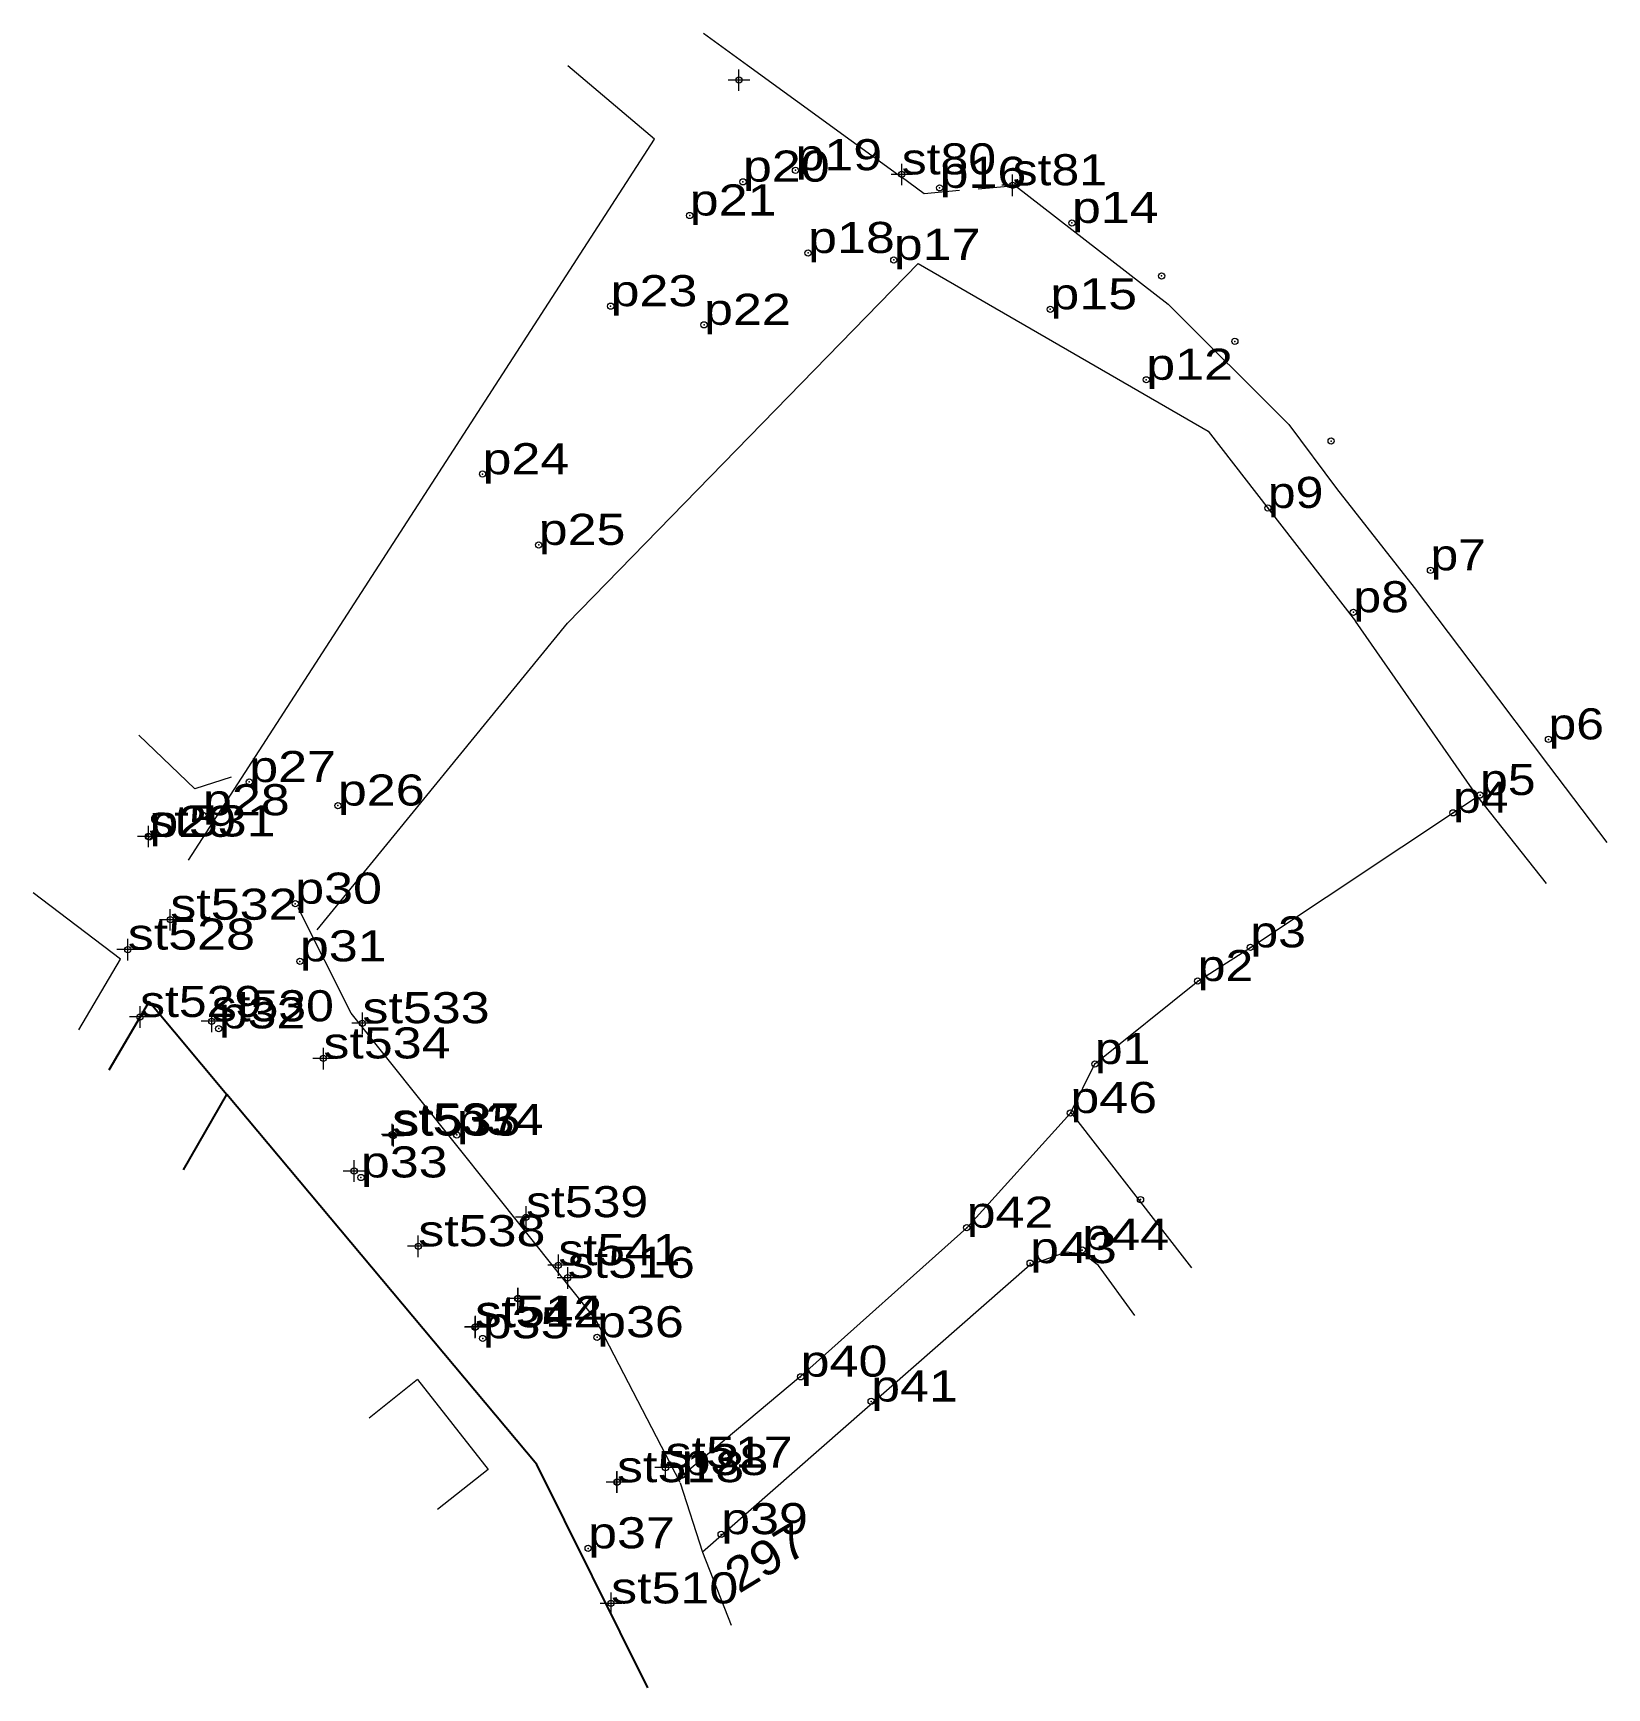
# Model space of a CAD drawing. Header units: metres. Extents: x 551289.7 to 551380.8, y 1839161.8 to 1839257.6.
import ezdxf
from ezdxf.enums import TextEntityAlignment as Align

# ---------------------------------------------------------------- set-up
doc = ezdxf.new("R2010")
doc.units = ezdxf.units.M
doc.header["$LTSCALE"] = 0.72
doc.header["$PDMODE"] = 32
doc.header["$PDSIZE"] = 0.36
doc.linetypes.add('MEDIUM_DASHED', pattern=[4.5, 3, -1.5])
for name, color, linetype, lineweight in [('10', 7, 'Continuous', 13), ('14', 7, 'Continuous', 13), ('23', 7, 'Continuous', 13), ('29', 7, 'MEDIUM_DASHED', 13), ('7', 7, 'Continuous', 13)]:
    doc.layers.add(name, color=color, linetype=linetype, lineweight=lineweight)
for name, color, linetype in [('12', 7, 'Continuous'), ('13', 7, 'Continuous'), ('63', 7, 'Continuous')]:
    doc.layers.add(name, color=color, linetype=linetype)

msp = doc.modelspace()

# ---------------------------------------------------------------- linework, layer by layer
at = {"layer": '10'}
for p, q in [((551341.26, 1839248.3), (551339.93, 1839249.27)), ((551373.29, 1839213.41), (551366.22, 1839223.56)), ((551334.11, 1839179.82), (551327.29, 1839174.12)), ((551327.14, 1839173.68), (551328.43, 1839169.65))]:
    msp.add_line(p, q, dxfattribs=at)
at = {"layer": '10', "lineweight": 25}
for p, q in [((551296.41, 1839201.53), (551294.07, 1839197.57)), ((551296.41, 1839201.53), (551300.9, 1839196.16)), ((551298.39, 1839191.79), (551300.9, 1839196.16))]:
    msp.add_line(p, q, dxfattribs=at)
at = {"layer": '10'}
for points in [[(551328.48, 1839257.6), (551331.03, 1839255.74), (551339.93, 1839249.27)], [(551298.69, 1839209.71), (551325.65, 1839251.45), (551320.64, 1839255.71)], [(551306.12, 1839205.69), (551320.62, 1839223.44), (551340.91, 1839244.26), (551357.69, 1839234.55), (551366.22, 1839223.56)], [(551349.72, 1839195.08), (551351.14, 1839197.92), (551357.09, 1839202.72), (551360.14, 1839204.67), (551373.29, 1839213.41)], [(551334.11, 1839179.82), (551343.72, 1839188.44), (551349.72, 1839195.08)]]:
    msp.add_lwpolyline(points, dxfattribs=at)
at = {"layer": '10', "lineweight": 25}
msp.add_lwpolyline([(551325.26, 1839161.8), (551318.84, 1839174.73), (551300.9, 1839196.16)], dxfattribs=at)
at = {"layer": '14'}
for p, q in [((551311.94, 1839179.65), (551309.13, 1839177.42)), ((551311.94, 1839179.65), (551309.13, 1839177.42)), ((551311.94, 1839179.65), (551316.03, 1839174.44)), ((551311.94, 1839179.65), (551316.03, 1839174.44)), ((551316.03, 1839174.44), (551313.1, 1839172.12)), ((551316.03, 1839174.44), (551313.1, 1839172.12))]:
    msp.add_line(p, q, dxfattribs=at)
at = {"layer": '23'}
for p, q in [((551373.55, 1839220.3), (551377.4, 1839215.2)), ((551377.4, 1839215.2), (551380.77, 1839210.74)), ((551377.28, 1839208.37), (551373.32, 1839213.37)), ((551356.75, 1839186.11), (551349.77, 1839195.12)), ((551328.43, 1839169.65), (551330.08, 1839165.43))]:
    msp.add_line(p, q, dxfattribs=at)
for points in [[(551346.54, 1839248.76), (551355.37, 1839241.91), (551362.36, 1839234.94), (551365.12, 1839231.23)], [(551365.12, 1839231.23), (551369.61, 1839225.51), (551373.55, 1839220.3)], [(551301.16, 1839214.53), (551299.04, 1839213.85), (551295.8, 1839216.96)], [(551292.33, 1839199.9), (551294.74, 1839203.99), (551289.69, 1839207.83)], [(551327.14, 1839173.69), (551322.24, 1839183.14), (551308.1, 1839200.86), (551305.03, 1839206.96)], [(551353.45, 1839183.35), (551351.34, 1839186.26), (551350.48, 1839186.91), (551349.47, 1839187.03), (551347.38, 1839186.27), (551328.43, 1839169.65)]]:
    msp.add_lwpolyline(points, dxfattribs=at)
at = {"layer": '29'}
msp.add_line((551346.54, 1839248.76), (551341.26, 1839248.3), dxfattribs=at)
at = {"layer": '7'}
for p, q in [((551331.16, 1839254.88), (551329.91, 1839254.88)), ((551331.16, 1839254.88), (551329.91, 1839254.88)), ((551331.16, 1839254.88), (551329.91, 1839254.88)), ((551330.54, 1839254.25), (551330.54, 1839255.5)), ((551330.54, 1839254.25), (551330.54, 1839255.5)), ((551330.54, 1839254.25), (551330.54, 1839255.5)), ((551339.96, 1839248.79), (551339.96, 1839250.04)), ((551339.96, 1839248.79), (551339.96, 1839250.04)), ((551339.96, 1839248.79), (551339.96, 1839250.04)), ((551340.59, 1839249.42), (551339.34, 1839249.42)), ((551340.59, 1839249.42), (551339.34, 1839249.42)), ((551340.59, 1839249.42), (551339.34, 1839249.42)), ((551346.38, 1839248.16), (551346.38, 1839249.41)), ((551346.38, 1839248.16), (551346.38, 1839249.41)), ((551346.38, 1839248.16), (551346.38, 1839249.41)), ((551347.01, 1839248.79), (551345.76, 1839248.79)), ((551347.01, 1839248.79), (551345.76, 1839248.79)), ((551347.01, 1839248.79), (551345.76, 1839248.79)), ((551296.36, 1839210.47), (551296.36, 1839211.71)), ((551296.99, 1839211.09), (551295.74, 1839211.09)), ((551297.63, 1839205.64), (551297.63, 1839206.89)), ((551298.26, 1839206.27), (551297.01, 1839206.27)), ((551295.17, 1839203.92), (551295.17, 1839205.17)), ((551295.79, 1839204.54), (551294.54, 1839204.54)), ((551295.88, 1839200.02), (551295.88, 1839201.27)), ((551300.03, 1839199.77), (551300.03, 1839201.01)), ((551296.5, 1839200.64), (551295.26, 1839200.64)), ((551300.65, 1839200.39), (551299.41, 1839200.39)), ((551309.37, 1839200.28), (551308.13, 1839200.28)), ((551308.75, 1839199.65), (551308.75, 1839200.9)), ((551307.12, 1839198.24), (551305.87, 1839198.24)), ((551306.49, 1839197.61), (551306.49, 1839198.86)), ((551310.47, 1839193.21), (551310.47, 1839194.46)), ((551310.54, 1839193.14), (551310.54, 1839194.39)), ((551311.09, 1839193.83), (551309.85, 1839193.83)), ((551311.17, 1839193.77), (551309.92, 1839193.77)), ((551308.89, 1839191.72), (551307.64, 1839191.72)), ((551308.27, 1839191.1), (551308.27, 1839192.35)), ((551318.22, 1839188.43), (551318.22, 1839189.68)), ((551318.84, 1839189.05), (551317.6, 1839189.05)), ((551311.98, 1839186.74), (551311.98, 1839187.99)), ((551312.6, 1839187.37), (551311.35, 1839187.37)), ((551320.09, 1839185.65), (551320.09, 1839186.9)), ((551320.71, 1839186.27), (551319.47, 1839186.27)), ((551320.63, 1839184.91), (551320.63, 1839186.16)), ((551317.74, 1839183.71), (551317.74, 1839184.96)), ((551317.76, 1839183.73), (551317.76, 1839184.97)), ((551321.26, 1839185.54), (551320.01, 1839185.54)), ((551318.37, 1839184.34), (551317.12, 1839184.34)), ((551318.39, 1839184.35), (551317.14, 1839184.35)), ((551315.27, 1839182.05), (551315.27, 1839183.3)), ((551315.3, 1839182.09), (551315.3, 1839183.34)), ((551315.9, 1839182.68), (551314.65, 1839182.68)), ((551315.92, 1839182.71), (551314.67, 1839182.71)), ((551326.29, 1839173.93), (551326.29, 1839175.17)), ((551323.48, 1839173.09), (551323.48, 1839174.33)), ((551323.5, 1839173.09), (551323.5, 1839174.34)), ((551326.91, 1839174.55), (551325.67, 1839174.55)), ((551324.1, 1839173.71), (551322.85, 1839173.71)), ((551324.13, 1839173.72), (551322.88, 1839173.72)), ((551323.76, 1839166.69), (551322.51, 1839166.69)), ((551323.14, 1839166.07), (551323.14, 1839167.32))]:
    msp.add_line(p, q, dxfattribs=at)
for p in [(551330.54, 1839254.88), (551333.81, 1839249.66), (551330.77, 1839248.99), (551339.96, 1839249.42), (551346.38, 1839248.79), (551342.15, 1839248.64), (551327.69, 1839247.04), (551349.81, 1839246.61), (551334.54, 1839244.87), (551339.5, 1839244.47), (551355, 1839243.54), (551323.11, 1839241.79), (551348.56, 1839241.61), (551328.52, 1839240.71), (551359.24, 1839239.75), (551354.11, 1839237.53), (551364.81, 1839233.98), (551315.7, 1839232.07), (551361.15, 1839230.11), (551318.95, 1839227.97), (551370.56, 1839226.5), (551366.1, 1839224.07), (551377.39, 1839216.71), (551302.2, 1839214.25), (551373.43, 1839213.49), (551299.52, 1839212.32), (551307.33, 1839212.88), (551371.87, 1839212.46), (551296.36, 1839211.09), (551296.42, 1839211.07), (551304.86, 1839207.2), (551297.63, 1839206.27), (551360.14, 1839204.67), (551295.17, 1839204.54), (551305.13, 1839203.86), (551357.09, 1839202.72), (551295.88, 1839200.64), (551300.03, 1839200.39), (551300.43, 1839199.97), (551308.75, 1839200.28), (551306.49, 1839198.24), (551351.14, 1839197.92), (551349.72, 1839195.08), (551310.47, 1839193.83), (551310.54, 1839193.77), (551314.21, 1839193.81), (551308.27, 1839191.72), (551308.66, 1839191.35), (551353.78, 1839190.07), (551318.22, 1839189.05), (551343.72, 1839188.44), (551311.98, 1839187.37), (551350.41, 1839187.15), (551320.09, 1839186.27), (551320.63, 1839185.54), (551347.39, 1839186.39), (551317.74, 1839184.34), (551317.76, 1839184.35), (551315.27, 1839182.68), (551315.3, 1839182.71), (551315.71, 1839182.03), (551322.33, 1839182.1), (551334.11, 1839179.81), (551338.19, 1839178.39), (551326.29, 1839174.55), (551327.22, 1839174.11), (551323.48, 1839173.71), (551323.5, 1839173.72), (551329.51, 1839170.69), (551321.81, 1839169.88), (551323.14, 1839166.69)]:
    msp.add_point(p, dxfattribs=at)

# ---------------------------------------------------------------- texts
at = {"layer": '12'}
for s, width, p in [('p20', 1.25, (551330.77, 1839249)), ('p20', 1.25, (551330.77, 1839249)), ('p20', 1.25, (551330.77, 1839249)), ('p19', 1.25, (551333.81, 1839249.66)), ('p19', 1.25, (551333.81, 1839249.66)), ('p19', 1.25, (551333.81, 1839249.66)), ('st80', 1.2, (551339.96, 1839249.42)), ('st80', 1.2, (551339.96, 1839249.42)), ('st80', 1.2, (551339.96, 1839249.42)), ('st80', 1.2, (551339.96, 1839249.42)), ('st80', 1.2, (551339.96, 1839249.42)), ('st80', 1.2, (551339.96, 1839249.42)), ('st80', 1.2, (551339.96, 1839249.42)), ('st80', 1.2, (551339.96, 1839249.42)), ('st80', 1.2, (551339.96, 1839249.42)), ('st80', 1.2, (551339.96, 1839249.42)), ('st80', 1.2, (551339.96, 1839249.42)), ('st80', 1.2, (551339.96, 1839249.42)), ('p16', 1.25, (551342.15, 1839248.64)), ('p16', 1.25, (551342.15, 1839248.64)), ('p16', 1.25, (551342.15, 1839248.64)), ('st81', 1.2, (551346.38, 1839248.79)), ('st81', 1.2, (551346.38, 1839248.79)), ('st81', 1.2, (551346.38, 1839248.79)), ('st81', 1.2, (551346.38, 1839248.79)), ('st81', 1.2, (551346.38, 1839248.79)), ('st81', 1.2, (551346.38, 1839248.79)), ('st81', 1.2, (551346.38, 1839248.79)), ('st81', 1.2, (551346.38, 1839248.79)), ('st81', 1.2, (551346.38, 1839248.79)), ('st81', 1.2, (551346.38, 1839248.79)), ('st81', 1.2, (551346.38, 1839248.79)), ('st81', 1.2, (551346.38, 1839248.79)), ('p21', 1.25, (551327.69, 1839247.04)), ('p21', 1.25, (551327.69, 1839247.04)), ('p21', 1.25, (551327.69, 1839247.04)), ('p14', 1.25, (551349.81, 1839246.61)), ('p14', 1.25, (551349.81, 1839246.61)), ('p14', 1.25, (551349.81, 1839246.61)), ('p18', 1.25, (551334.54, 1839244.87)), ('p18', 1.25, (551334.54, 1839244.87)), ('p18', 1.25, (551334.54, 1839244.87)), ('p17', 1.25, (551339.5, 1839244.47)), ('p17', 1.25, (551339.5, 1839244.47)), ('p17', 1.25, (551339.5, 1839244.47)), ('p23', 1.25, (551323.11, 1839241.79)), ('p23', 1.25, (551323.11, 1839241.79)), ('p23', 1.25, (551323.11, 1839241.79)), ('p15', 1.25, (551348.56, 1839241.61)), ('p15', 1.25, (551348.56, 1839241.61)), ('p15', 1.25, (551348.56, 1839241.61)), ('p22', 1.25, (551328.52, 1839240.71)), ('p22', 1.25, (551328.52, 1839240.71)), ('p22', 1.25, (551328.52, 1839240.71)), ('p12', 1.25, (551354.11, 1839237.53)), ('p12', 1.25, (551354.11, 1839237.53)), ('p12', 1.25, (551354.11, 1839237.53)), ('p24', 1.25, (551315.7, 1839232.06)), ('p24', 1.25, (551315.7, 1839232.06)), ('p24', 1.25, (551315.7, 1839232.06)), ('p9', 1.2, (551361.15, 1839230.11)), ('p9', 1.2, (551361.15, 1839230.11)), ('p9', 1.2, (551361.15, 1839230.11)), ('p25', 1.25, (551318.95, 1839227.97)), ('p25', 1.25, (551318.95, 1839227.97)), ('p25', 1.25, (551318.95, 1839227.97)), ('p7', 1.2, (551370.56, 1839226.5)), ('p7', 1.2, (551370.56, 1839226.5)), ('p7', 1.2, (551370.56, 1839226.5)), ('p8', 1.2, (551366.1, 1839224.07)), ('p8', 1.2, (551366.1, 1839224.07)), ('p8', 1.2, (551366.1, 1839224.07)), ('p6', 1.2, (551377.39, 1839216.71)), ('p6', 1.2, (551377.39, 1839216.71)), ('p6', 1.2, (551377.39, 1839216.71)), ('p27', 1.25, (551302.2, 1839214.24)), ('p27', 1.25, (551302.2, 1839214.24)), ('p27', 1.25, (551302.2, 1839214.24)), ('p26', 1.25, (551307.33, 1839212.88)), ('p26', 1.25, (551307.33, 1839212.88)), ('p26', 1.25, (551307.33, 1839212.88)), ('p5', 1.2, (551373.43, 1839213.49)), ('p5', 1.2, (551373.43, 1839213.49)), ('p5', 1.2, (551373.43, 1839213.49)), ('p28', 1.25, (551299.52, 1839212.32)), ('p28', 1.25, (551299.52, 1839212.32)), ('p28', 1.25, (551299.52, 1839212.32)), ('p4', 1.2, (551371.87, 1839212.46)), ('p4', 1.2, (551371.87, 1839212.46)), ('p4', 1.2, (551371.87, 1839212.46)), ('st531', 1.25, (551296.36, 1839211.09)), ('st531', 1.25, (551296.36, 1839211.09)), ('st531', 1.25, (551296.36, 1839211.09)), ('st531', 1.25, (551296.36, 1839211.09)), ('st531', 1.25, (551296.36, 1839211.09)), ('st531', 1.25, (551296.36, 1839211.09)), ('st531', 1.25, (551296.36, 1839211.09)), ('st531', 1.25, (551296.36, 1839211.09)), ('p29', 1.25, (551296.42, 1839211.07)), ('p29', 1.25, (551296.42, 1839211.07)), ('p29', 1.25, (551296.42, 1839211.07)), ('p30', 1.25, (551304.86, 1839207.2)), ('p30', 1.25, (551304.86, 1839207.2)), ('p30', 1.25, (551304.86, 1839207.2)), ('st532', 1.25, (551297.63, 1839206.27)), ('st532', 1.25, (551297.63, 1839206.27)), ('st532', 1.25, (551297.63, 1839206.27)), ('st532', 1.25, (551297.63, 1839206.27)), ('st532', 1.25, (551297.63, 1839206.27)), ('st532', 1.25, (551297.63, 1839206.27)), ('st532', 1.25, (551297.63, 1839206.27)), ('st532', 1.25, (551297.63, 1839206.27)), ('st528', 1.25, (551295.17, 1839204.54)), ('st528', 1.25, (551295.17, 1839204.54)), ('st528', 1.25, (551295.17, 1839204.54)), ('st528', 1.25, (551295.17, 1839204.54)), ('st528', 1.25, (551295.17, 1839204.54)), ('st528', 1.25, (551295.17, 1839204.54)), ('st528', 1.25, (551295.17, 1839204.54)), ('st528', 1.25, (551295.17, 1839204.54)), ('p3', 1.2, (551360.14, 1839204.67)), ('p3', 1.2, (551360.14, 1839204.67)), ('p3', 1.2, (551360.14, 1839204.67)), ('p31', 1.25, (551305.13, 1839203.86)), ('p31', 1.25, (551305.13, 1839203.86)), ('p31', 1.25, (551305.13, 1839203.86)), ('p2', 1.2, (551357.09, 1839202.72)), ('p2', 1.2, (551357.09, 1839202.72)), ('p2', 1.2, (551357.09, 1839202.72)), ('st529', 1.2, (551295.88, 1839200.64)), ('st529', 1.2, (551295.88, 1839200.64)), ('st529', 1.2, (551295.88, 1839200.64)), ('st529', 1.2, (551295.88, 1839200.64)), ('st529', 1.2, (551295.88, 1839200.64)), ('st529', 1.2, (551295.88, 1839200.64)), ('st529', 1.2, (551295.88, 1839200.64)), ('st529', 1.2, (551295.88, 1839200.64)), ('st530', 1.2, (551300.03, 1839200.39)), ('st530', 1.2, (551300.03, 1839200.39)), ('st530', 1.2, (551300.03, 1839200.39)), ('st530', 1.2, (551300.03, 1839200.39)), ('st530', 1.2, (551300.03, 1839200.39)), ('st530', 1.2, (551300.03, 1839200.39)), ('st530', 1.2, (551300.03, 1839200.39)), ('st530', 1.2, (551300.03, 1839200.39)), ('st533', 1.25, (551308.75, 1839200.28)), ('st533', 1.25, (551308.75, 1839200.28)), ('st533', 1.25, (551308.75, 1839200.28)), ('st533', 1.25, (551308.75, 1839200.28)), ('st533', 1.25, (551308.75, 1839200.28)), ('st533', 1.25, (551308.75, 1839200.28)), ('st533', 1.25, (551308.75, 1839200.28)), ('st533', 1.25, (551308.75, 1839200.28)), ('p32', 1.25, (551300.43, 1839199.98)), ('p32', 1.25, (551300.43, 1839199.98)), ('p32', 1.25, (551300.43, 1839199.98)), ('st534', 1.25, (551306.49, 1839198.24)), ('st534', 1.25, (551306.49, 1839198.24)), ('st534', 1.25, (551306.49, 1839198.24)), ('st534', 1.25, (551306.49, 1839198.24)), ('st534', 1.25, (551306.49, 1839198.24)), ('st534', 1.25, (551306.49, 1839198.24)), ('st534', 1.25, (551306.49, 1839198.24)), ('st534', 1.25, (551306.49, 1839198.24)), ('p1', 1.2, (551351.14, 1839197.92)), ('p1', 1.2, (551351.14, 1839197.92)), ('p1', 1.2, (551351.14, 1839197.92)), ('p46', 1.25, (551349.72, 1839195.08)), ('p46', 1.25, (551349.72, 1839195.08)), ('p46', 1.25, (551349.72, 1839195.08)), ('st537', 1.25, (551310.47, 1839193.84)), ('st537', 1.25, (551310.47, 1839193.84)), ('st537', 1.25, (551310.47, 1839193.84)), ('st537', 1.25, (551310.47, 1839193.84)), ('st537', 1.25, (551310.47, 1839193.84)), ('st537', 1.25, (551310.47, 1839193.84)), ('st537', 1.25, (551310.47, 1839193.84)), ('st537', 1.25, (551310.47, 1839193.84)), ('st535', 1.25, (551310.54, 1839193.77)), ('st535', 1.25, (551310.54, 1839193.77)), ('st535', 1.25, (551310.54, 1839193.77)), ('st535', 1.25, (551310.54, 1839193.77)), ('st535', 1.25, (551310.54, 1839193.77)), ('st535', 1.25, (551310.54, 1839193.77)), ('st535', 1.25, (551310.54, 1839193.77)), ('st535', 1.25, (551310.54, 1839193.77)), ('p34', 1.25, (551314.21, 1839193.81)), ('p34', 1.25, (551314.21, 1839193.81)), ('p34', 1.25, (551314.21, 1839193.81)), ('st536', 1.25, (551308.27, 1839191.72)), ('st536', 1.25, (551308.27, 1839191.72)), ('st536', 1.25, (551308.27, 1839191.72)), ('st536', 1.25, (551308.27, 1839191.72)), ('st536', 1.25, (551308.27, 1839191.72)), ('st536', 1.25, (551308.27, 1839191.72)), ('st536', 1.25, (551308.27, 1839191.72)), ('st536', 1.25, (551308.27, 1839191.72)), ('p33', 1.25, (551308.66, 1839191.35)), ('p33', 1.25, (551308.66, 1839191.35)), ('p33', 1.25, (551308.66, 1839191.35)), ('st539', 1.2, (551318.22, 1839189.05)), ('st539', 1.2, (551318.22, 1839189.05)), ('st539', 1.2, (551318.22, 1839189.05)), ('st539', 1.2, (551318.22, 1839189.05)), ('st539', 1.2, (551318.22, 1839189.05)), ('st539', 1.2, (551318.22, 1839189.05)), ('st539', 1.2, (551318.22, 1839189.05)), ('st539', 1.2, (551318.22, 1839189.05)), ('p42', 1.25, (551343.72, 1839188.44)), ('p42', 1.25, (551343.72, 1839188.44)), ('p42', 1.25, (551343.72, 1839188.44)), ('st538', 1.25, (551311.98, 1839187.37)), ('st538', 1.25, (551311.98, 1839187.37)), ('st538', 1.25, (551311.98, 1839187.37)), ('st538', 1.25, (551311.98, 1839187.37)), ('st538', 1.25, (551311.98, 1839187.37)), ('st538', 1.25, (551311.98, 1839187.37)), ('st538', 1.25, (551311.98, 1839187.37)), ('st538', 1.25, (551311.98, 1839187.37)), ('p44', 1.25, (551350.41, 1839187.16)), ('p44', 1.25, (551350.41, 1839187.16)), ('p44', 1.25, (551350.41, 1839187.16)), ('st541', 1.2, (551320.09, 1839186.27)), ('st541', 1.2, (551320.09, 1839186.27)), ('st541', 1.2, (551320.09, 1839186.27)), ('st541', 1.2, (551320.09, 1839186.27)), ('st541', 1.2, (551320.09, 1839186.27)), ('st541', 1.2, (551320.09, 1839186.27)), ('st541', 1.2, (551320.09, 1839186.27)), ('st541', 1.2, (551320.09, 1839186.27)), ('p43', 1.25, (551347.39, 1839186.39)), ('p43', 1.25, (551347.39, 1839186.39)), ('p43', 1.25, (551347.39, 1839186.39)), ('st516', 1.25, (551320.63, 1839185.54)), ('st516', 1.25, (551320.63, 1839185.54)), ('st516', 1.25, (551320.63, 1839185.54)), ('st516', 1.25, (551320.63, 1839185.54)), ('st516', 1.25, (551320.63, 1839185.54)), ('st516', 1.25, (551320.63, 1839185.54)), ('st516', 1.25, (551320.63, 1839185.54)), ('st516', 1.25, (551320.63, 1839185.54)), ('st540', 1.25, (551317.74, 1839184.34)), ('st540', 1.25, (551317.74, 1839184.34)), ('st540', 1.25, (551317.74, 1839184.34)), ('st540', 1.25, (551317.74, 1839184.34)), ('st540', 1.25, (551317.74, 1839184.34)), ('st540', 1.25, (551317.74, 1839184.34)), ('st540', 1.25, (551317.74, 1839184.34)), ('st540', 1.25, (551317.74, 1839184.34)), ('st515', 1.25, (551317.76, 1839184.35)), ('st515', 1.25, (551317.76, 1839184.35)), ('st515', 1.25, (551317.76, 1839184.35)), ('st515', 1.25, (551317.76, 1839184.35)), ('st515', 1.25, (551317.76, 1839184.35)), ('st515', 1.25, (551317.76, 1839184.35)), ('st515', 1.25, (551317.76, 1839184.35)), ('st515', 1.25, (551317.76, 1839184.35)), ('st542', 1.25, (551315.27, 1839182.68)), ('st542', 1.25, (551315.27, 1839182.68)), ('st542', 1.25, (551315.27, 1839182.68)), ('st542', 1.25, (551315.27, 1839182.68)), ('st542', 1.25, (551315.27, 1839182.68)), ('st542', 1.25, (551315.27, 1839182.68)), ('st542', 1.25, (551315.27, 1839182.68)), ('st542', 1.25, (551315.27, 1839182.68)), ('st514', 1.25, (551315.3, 1839182.71)), ('st514', 1.25, (551315.3, 1839182.71)), ('st514', 1.25, (551315.3, 1839182.71)), ('st514', 1.25, (551315.3, 1839182.71)), ('st514', 1.25, (551315.3, 1839182.71)), ('st514', 1.25, (551315.3, 1839182.71)), ('st514', 1.25, (551315.3, 1839182.71)), ('st514', 1.25, (551315.3, 1839182.71)), ('p35', 1.25, (551315.71, 1839182.04)), ('p35', 1.25, (551315.71, 1839182.04)), ('p35', 1.25, (551315.71, 1839182.04)), ('p36', 1.25, (551322.33, 1839182.1)), ('p36', 1.25, (551322.33, 1839182.1)), ('p36', 1.25, (551322.33, 1839182.1)), ('p40', 1.25, (551334.11, 1839179.82)), ('p40', 1.25, (551334.11, 1839179.82)), ('p40', 1.25, (551334.11, 1839179.82)), ('p41', 1.25, (551338.19, 1839178.38)), ('p41', 1.25, (551338.19, 1839178.38)), ('p41', 1.25, (551338.19, 1839178.38)), ('st517', 1.25, (551326.29, 1839174.55)), ('st517', 1.25, (551326.29, 1839174.55)), ('st517', 1.25, (551326.29, 1839174.55)), ('st517', 1.25, (551326.29, 1839174.55)), ('st517', 1.25, (551326.29, 1839174.55)), ('st517', 1.25, (551326.29, 1839174.55)), ('st517', 1.25, (551326.29, 1839174.55)), ('st517', 1.25, (551326.29, 1839174.55)), ('st518', 1.25, (551323.48, 1839173.71)), ('st518', 1.25, (551323.48, 1839173.71)), ('st518', 1.25, (551323.48, 1839173.71)), ('st518', 1.25, (551323.48, 1839173.71)), ('st518', 1.25, (551323.48, 1839173.71)), ('st518', 1.25, (551323.48, 1839173.71)), ('st518', 1.25, (551323.48, 1839173.71)), ('st518', 1.25, (551323.48, 1839173.71)), ('st513', 1.25, (551323.5, 1839173.72)), ('st513', 1.25, (551323.5, 1839173.72)), ('st513', 1.25, (551323.5, 1839173.72)), ('st513', 1.25, (551323.5, 1839173.72)), ('st513', 1.25, (551323.5, 1839173.72)), ('st513', 1.25, (551323.5, 1839173.72)), ('st513', 1.25, (551323.5, 1839173.72)), ('st513', 1.25, (551323.5, 1839173.72)), ('p38', 1.25, (551327.22, 1839174.12)), ('p38', 1.25, (551327.22, 1839174.12)), ('p38', 1.25, (551327.22, 1839174.12)), ('p39', 1.25, (551329.51, 1839170.7)), ('p39', 1.25, (551329.51, 1839170.7)), ('p39', 1.25, (551329.51, 1839170.7)), ('p37', 1.25, (551321.81, 1839169.88)), ('p37', 1.25, (551321.81, 1839169.88)), ('p37', 1.25, (551321.81, 1839169.88)), ('st510', 1.25, (551323.14, 1839166.69)), ('st510', 1.25, (551323.14, 1839166.69)), ('st510', 1.25, (551323.14, 1839166.69)), ('st510', 1.25, (551323.14, 1839166.69)), ('st510', 1.25, (551323.14, 1839166.69)), ('st510', 1.25, (551323.14, 1839166.69)), ('st510', 1.25, (551323.14, 1839166.69)), ('st510', 1.25, (551323.14, 1839166.69))]:
    msp.add_text(s, height=1.8, dxfattribs=dict(at, width=width)).set_placement(p)
at = {"layer": '13', "width": 1.1}
msp.add_text('297', height=2, rotation=31.267, dxfattribs=at).set_placement((551332.636, 1839168.5092), align=Align.CENTER)
at = {"layer": '63'}
for p in [(551346.5449, 1839248.76), (551346.5449, 1839248.76), (551346.5449, 1839248.76), (551346.5449, 1839248.76), (551346.5449, 1839248.76), (551346.5449, 1839248.76), (551346.5449, 1839248.76), (551346.5449, 1839248.76), (551346.5449, 1839248.76), (551346.5449, 1839248.76), (551346.5449, 1839248.76), (551346.5449, 1839248.76), (551365.1249, 1839231.23), (551365.1249, 1839231.23), (551365.1249, 1839231.23), (551365.1249, 1839231.23), (551365.1249, 1839231.23), (551365.1249, 1839231.23), (551365.1249, 1839231.23), (551369.6149, 1839225.51), (551369.6149, 1839225.51), (551369.6149, 1839225.51), (551369.6149, 1839225.51), (551369.6149, 1839225.51), (551369.6149, 1839225.51), (551369.6149, 1839225.51), (551373.5549, 1839220.3), (551373.5549, 1839220.3), (551373.5549, 1839220.3), (551373.5549, 1839220.3), (551373.5549, 1839220.3), (551373.5549, 1839220.3), (551373.5549, 1839220.3), (551377.4049, 1839215.2), (551377.4049, 1839215.2), (551377.4049, 1839215.2), (551377.4049, 1839215.2), (551377.4049, 1839215.2), (551377.4049, 1839215.2), (551377.4049, 1839215.2), (551300.9049, 1839196.16), (551328.4349, 1839169.65), (551328.4349, 1839169.65), (551328.4349, 1839169.65), (551328.4349, 1839169.65), (551328.4349, 1839169.65), (551328.4349, 1839169.65), (551328.4349, 1839169.65)]:
    msp.add_text('D', height=0.01, dxfattribs=at).set_placement(p, align=Align.CENTER)

doc.saveas('drawing.dxf')
